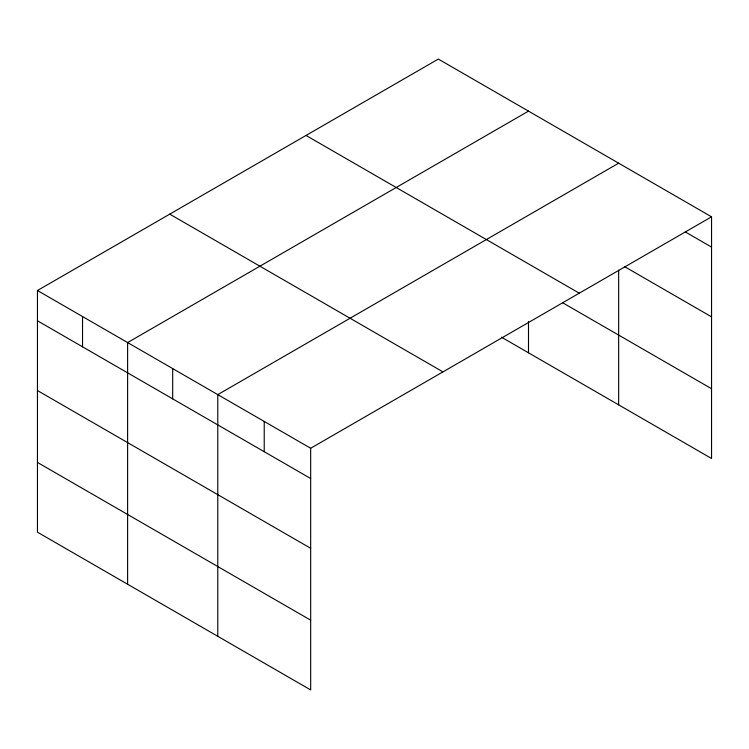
<?xml version="1.0" encoding="UTF-8"?>
<svg xmlns="http://www.w3.org/2000/svg" width="749" height="749" viewBox="0 0 749 749"><rect width="100%" height="100%" fill="white"/><g stroke="black" fill="none" stroke-linecap="round" stroke-linejoin="round"><path stroke-width="1.12" d="M711.55 216.817L438.324 59.068L37.45 290.518L37.45 532.183L310.676 689.932L310.676 448.258L711.55 216.817L711.55 458.482L501.437 337.181M528.494 111.124L127.611 342.574L127.611 584.239M618.655 163.179L217.781 394.629L217.781 636.294M685.298 231.928L711.55 247.086M624.713 266.71L711.55 316.846M306.041 135.447L579.258 293.187M562.555 302.699L711.55 388.722M169.742 214.139L442.959 371.878M37.45 290.518L310.676 448.258M37.45 320.787L310.676 478.527M37.45 390.547L310.676 548.287M37.45 462.423L310.676 620.172M618.655 270.174L618.655 404.853M528.494 321.405L528.494 352.798M264.228 421.444L264.228 451.713M172.691 368.602L172.691 398.871M82.53 316.546L82.53 346.815"/></g></svg>
